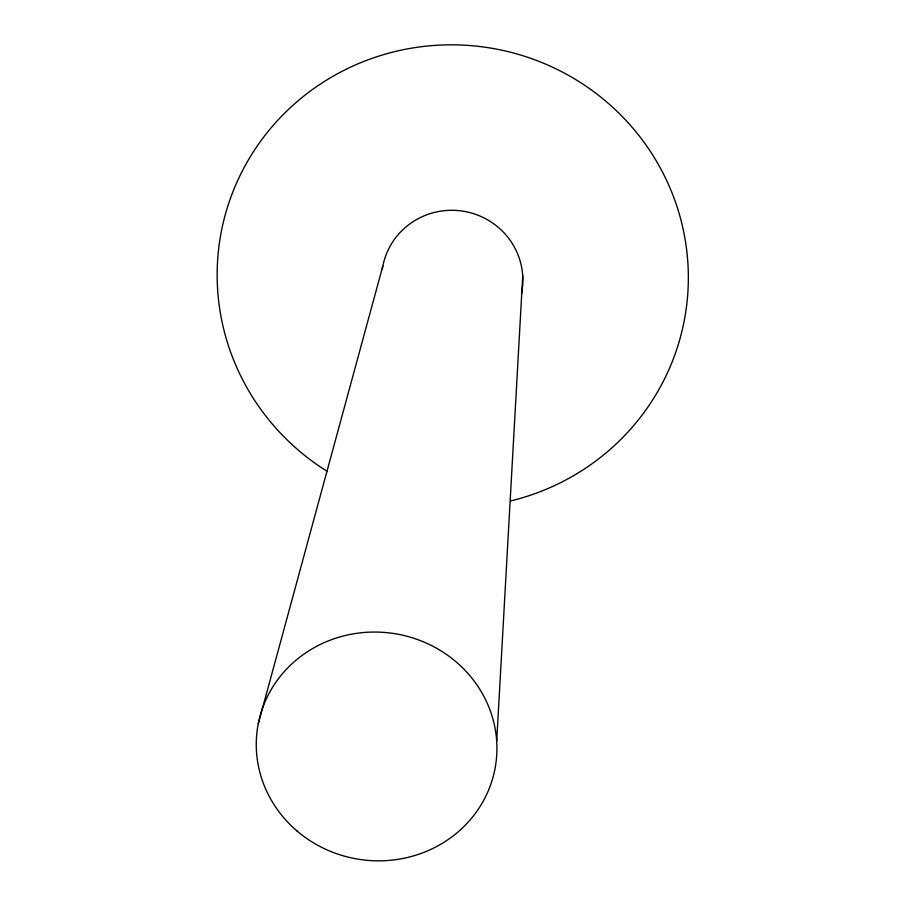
<?xml version="1.0" encoding="UTF-8"?>
<svg xmlns="http://www.w3.org/2000/svg" width="906" height="906" viewBox="0 0 906 906"><rect width="100%" height="100%" fill="white"/><g stroke="black" fill="none" stroke-linecap="round" stroke-linejoin="round"><path stroke-width="1.36" d="M496.703 741.199L522.739 275.888M258.255 723.826L382.808 266.115M327.451 471.528A235.707 231.324 9.2 0 1 291.109 106.953A235.707 231.324 9.2 0 1 659.262 166.081A235.707 231.324 9.2 0 1 510.633 500.95M382.332 268.856A70.702 69.377 9.2 0 1 464.563 211.438A70.702 69.377 9.2 0 1 521.448 293.963M296.998 830.961A120.498 114.235 9.2 0 0 494.551 770.983A120.498 114.235 9.2 0 0 338.244 637.416A120.498 114.235 9.2 0 0 296.998 830.961"/></g></svg>
